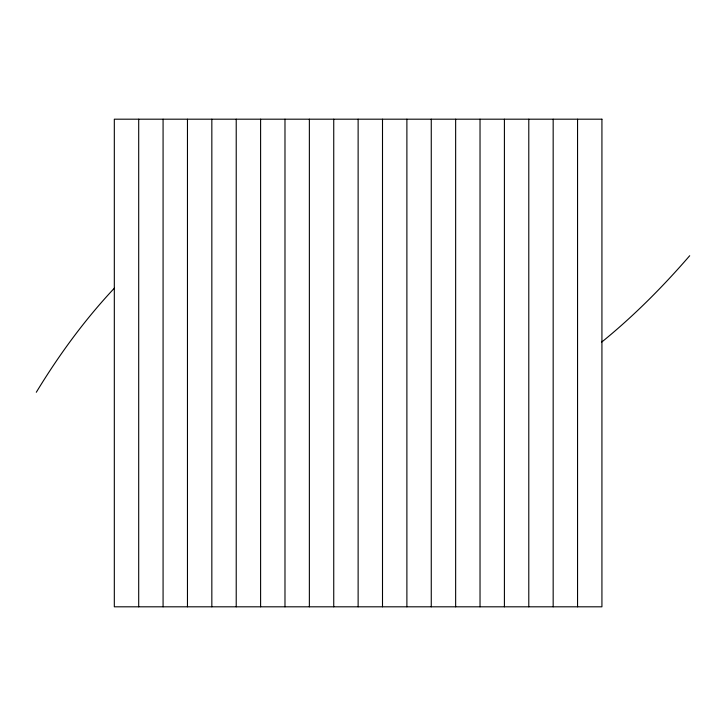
<?xml version="1.0" encoding="UTF-8"?>
<svg xmlns="http://www.w3.org/2000/svg" width="726" height="726" viewBox="0 0 726 726"><rect width="100%" height="100%" fill="white"/><g stroke="black" fill="none" stroke-linecap="round" stroke-linejoin="round"><path stroke-width="1.09" d="M36.3 392.258C58.851 355.141 84.615 319.848 114.372 288.158M689.7 255.724C663.228 286.334 634.624 315.166 603.279 340.812L601.536 342.155M577.551 119.191L577.551 606.809M553.167 119.191L553.167 606.809M528.791 119.191L528.791 606.809M504.407 119.191L504.407 606.809M480.031 119.191L480.031 606.809M455.647 119.191L455.647 606.809M431.262 119.191L431.262 606.809M406.887 119.191L406.887 606.809M382.502 119.191L382.502 606.809M358.127 119.191L358.127 606.809M333.742 119.191L333.742 606.809M309.367 119.191L309.367 606.809M284.982 119.191L284.982 606.809M260.598 119.191L260.598 606.809M236.222 119.191L236.222 606.809M211.838 119.191L211.838 606.809M187.462 119.191L187.462 606.809M163.078 119.191L163.078 606.809M138.702 119.191L138.702 606.809M601.927 119.191L114.318 119.191L114.318 606.809L601.927 606.809L601.927 119.191"/></g></svg>
